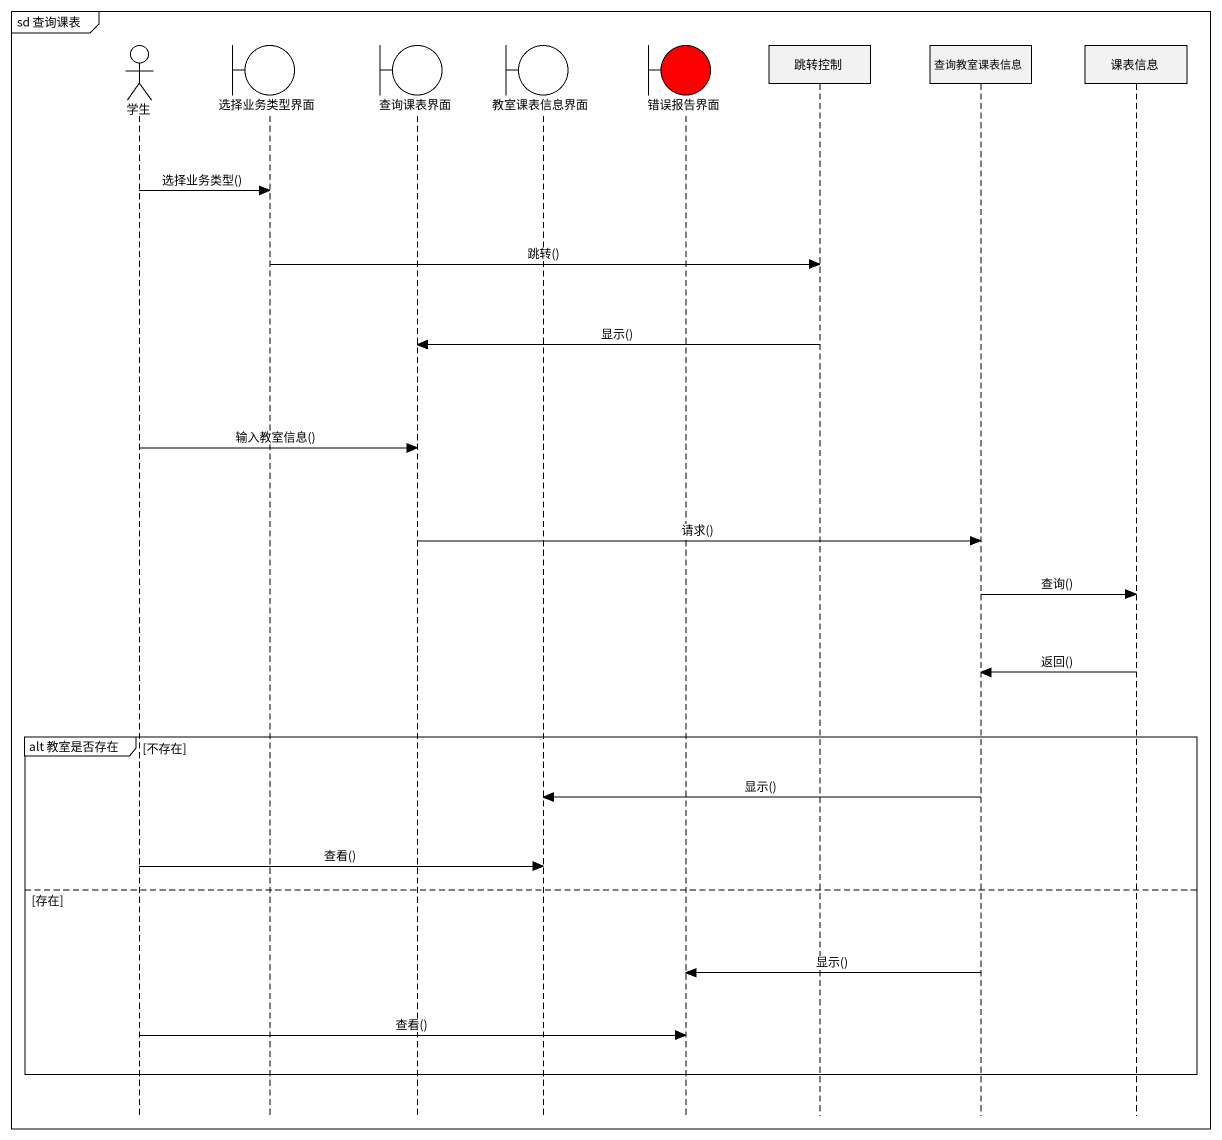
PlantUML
@startuml
mainframe sd 查询课表
hide footbox
actor 学生
boundary 选择业务类型界面
boundary 查询课表界面
boundary 教室课表信息界面
boundary 错误报告界面 #FF0000
participant 跳转控制
participant 查询教室课表信息
participant 课表信息

学生 -> 选择业务类型界面 : 选择业务类型()
选择业务类型界面 -> 跳转控制 : 跳转()
跳转控制 -> 查询课表界面 : 显示()
学生 -> 查询课表界面 : 输入教室信息()
查询课表界面 -> 查询教室课表信息 : 请求()
查询教室课表信息 -> 课表信息 : 查询()
课表信息 -> 查询教室课表信息 : 返回()
group alt 教室是否存在 [不存在]
  查询教室课表信息 -> 教室课表信息界面 : 显示()
  学生 -> 教室课表信息界面 : 查看()
else 存在
  查询教室课表信息 -> 错误报告界面 : 显示()
  学生 -> 错误报告界面 : 查看()
end
@enduml
